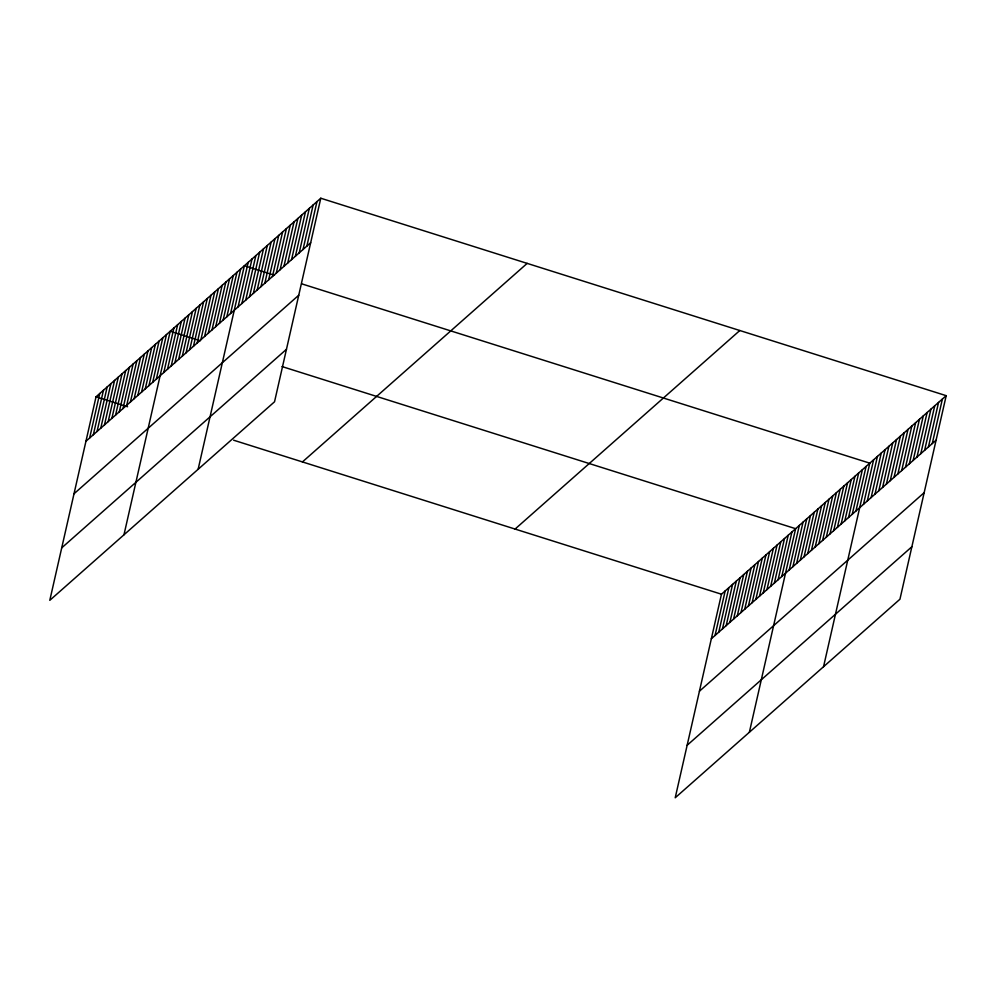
<?xml version="1.0" encoding="UTF-8"?>
<svg xmlns="http://www.w3.org/2000/svg" width="996" height="996" viewBox="0 0 996 996"><rect width="100%" height="100%" fill="white"/><g stroke="black" fill="none" stroke-linecap="round" stroke-linejoin="round"><path stroke-width="1.49" d="M320.787 198.229L96.052 396.781L49.8 600.327L274.535 401.786L320.787 198.229L946.2 395.673L899.948 599.219L675.213 797.771L721.465 594.214L946.2 395.673M89.64 438.016L99.749 393.495M93.35 434.742L103.46 390.22M97.06 431.467L107.17 386.946M100.77 428.193L110.88 383.672M104.48 424.906L114.59 380.397M108.178 421.632L118.3 377.123M111.888 418.357L122.01 373.849M115.598 415.083L125.708 370.562M119.308 411.809L129.418 367.287M123.018 408.534L133.128 364.013M126.729 405.26L136.838 360.739M130.426 401.973L140.548 357.464M134.136 398.699L144.258 354.19M137.846 395.424L147.956 350.916M141.557 392.15L151.666 347.641M145.267 388.876L155.376 344.355M148.977 385.601L159.086 341.08M152.687 382.327L162.796 337.806M156.384 379.053L166.506 334.531M123.965 534.815L170.216 331.257L200.308 340.757M163.805 372.492L173.914 327.983M167.515 369.217L177.624 324.708M171.225 365.943L181.334 321.422M174.935 362.669L185.044 318.147M178.633 359.394L188.754 314.873M182.343 356.12L192.465 311.599M186.053 352.833L196.162 308.324M189.763 349.559L199.872 305.05M193.473 346.284L203.582 301.776M197.183 343.01L207.293 298.501M200.893 339.736L211.003 295.214M204.591 336.461L214.713 291.94M208.301 333.187L218.423 288.666M212.011 329.9L222.12 285.391M215.721 326.626L225.831 282.117M219.431 323.351L229.541 278.843M223.141 320.077L233.251 275.568M226.839 316.803L236.961 272.281M230.549 313.528L240.671 269.007M198.129 469.29L244.369 265.733L274.473 275.232M238.081 306.88L248.191 262.359M241.904 303.494L252.013 258.985M245.726 300.12L255.835 255.611M249.548 296.746L259.657 252.237M253.37 293.372L263.479 248.863M257.18 289.998L267.302 245.489M261.002 286.624L271.124 242.103M264.824 283.25L274.933 238.729M268.646 279.876L278.756 235.355M272.468 276.502L282.578 231.981M276.29 273.116L286.4 228.607M280.113 269.742L290.222 225.233M283.935 266.368L294.044 221.859M287.744 262.994L297.866 218.485M291.567 259.62L301.688 215.111M295.389 256.246L305.498 211.725M299.211 252.872L309.32 208.351M303.033 249.498L313.142 204.977M306.855 246.124L316.965 201.603M715.053 635.448L725.175 590.939M718.763 632.174L728.873 587.665M722.474 628.899L732.583 584.391M726.184 625.625L736.293 581.116M729.894 622.351L740.003 577.829M733.591 619.076L743.713 574.555M737.301 615.802L747.423 571.281M741.012 612.515L751.121 568.006M744.722 609.241L754.831 564.732M748.432 605.966L758.541 561.458M752.142 602.692L762.251 558.183M755.84 599.418L765.961 554.897M759.55 596.143L769.671 551.622M763.26 592.869L773.382 548.348M766.97 589.595L777.079 545.073M770.68 586.308L780.789 541.799M774.39 583.034L784.499 538.525M778.1 579.759L788.21 535.25M781.798 576.485L791.92 531.976M749.378 732.247L795.63 528.689L282.005 366.553M789.218 569.936L799.327 525.415M792.928 566.662L803.037 522.141M796.638 563.375L806.748 518.866M800.348 560.101L810.458 515.592M804.058 556.826L814.168 512.317M807.756 553.552L817.878 509.043M811.466 550.278L821.588 505.756M815.176 547.003L825.286 502.482M818.886 543.729L828.996 499.208M822.596 540.455L832.706 495.933M826.307 537.168L836.416 492.659M830.004 533.893L840.126 489.385M833.714 530.619L843.836 486.11M837.424 527.345L847.534 482.823M841.134 524.07L851.244 479.549M844.845 520.796L854.954 476.275M848.555 517.522L858.664 473M852.265 514.235L862.374 469.726M855.962 510.96L866.084 466.452M823.543 666.735L869.794 463.177L301.701 283.835M863.495 504.312L873.604 459.803M867.317 500.938L877.426 456.417M871.139 497.564L881.248 453.043M874.961 494.19L885.071 449.669M878.783 490.816L888.893 446.295M882.593 487.442L892.715 442.921M886.415 484.056L896.537 439.547M890.237 480.682L900.359 436.173M894.059 477.308L904.169 432.799M897.882 473.934L907.991 429.425M901.704 470.56L911.813 426.039M905.526 467.186L915.635 422.665M909.348 463.812L919.457 419.291M913.158 460.438L923.28 415.917M916.98 457.064L927.102 412.543M920.802 453.678L930.924 409.169M924.624 450.304L934.734 405.795M928.446 446.93L938.556 402.421M932.268 443.556L942.378 399.047M85.93 441.29L310.677 242.738M74.015 493.779L298.75 295.227M61.727 547.85L286.462 349.297M302.435 461.932L527.17 263.38M515.069 529.063L739.816 330.51M711.343 638.735L936.091 440.182M699.429 691.212L924.163 492.671M687.14 745.282L911.875 546.742M96.052 396.781L127.575 406.729M233.637 440.207L721.465 594.214"/></g></svg>
